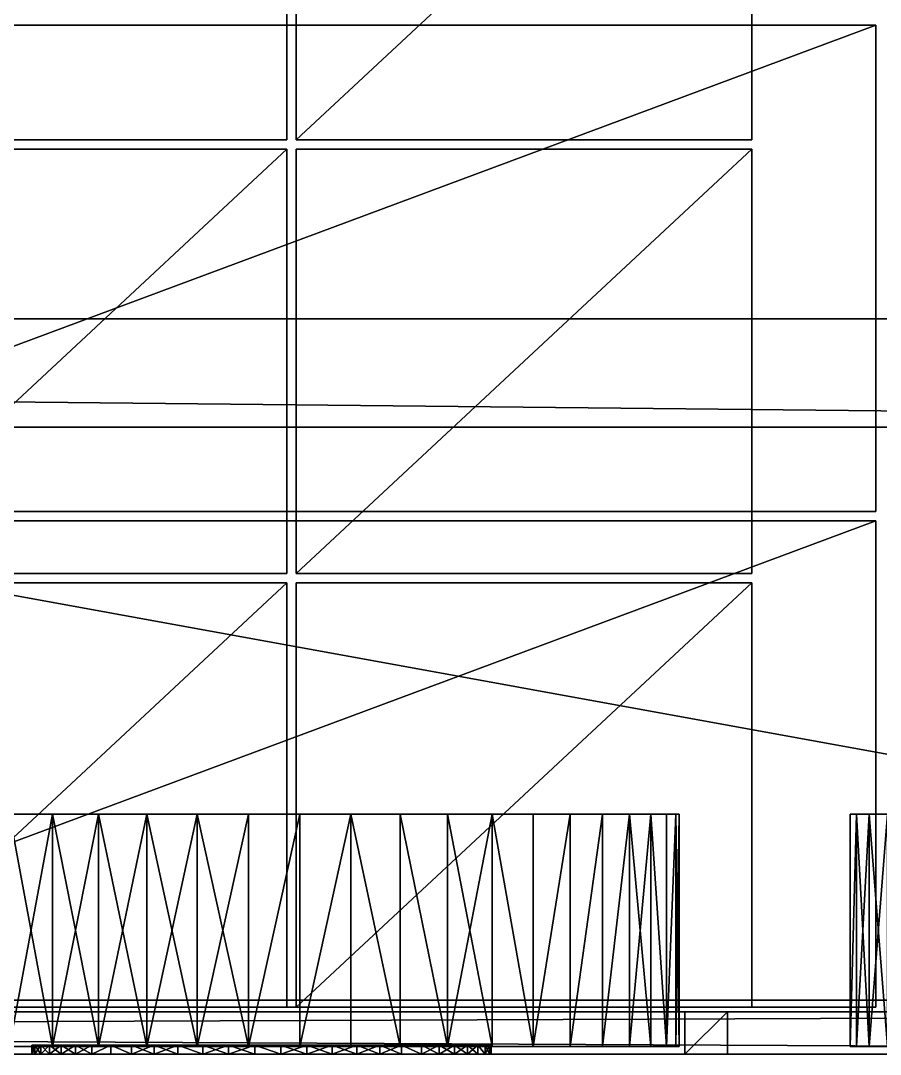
# Model space of a CAD drawing. Header units: millimetres. Extents: x -3100 to 14040, y -1280 to 1295.
# Drawn here: x 10789 to 11900, y -1280 to 55 of the extents above; entities that cross this region are included whole.
import ezdxf

# ---------------------------------------------------------------- set-up
doc = ezdxf.new("R2010")
doc.units = ezdxf.units.MM

msp = doc.modelspace()

# ---------------------------------------------------------------- linework, layer by layer
at = {"layer": 'CAD_75LAB'}
for points in [[(14040, -1280, 1160), (-40, -1280, 1160), (-40, 1280, 1160)], [(14040, 1280, 1160), (14040, -1280, 1160), (-40, 1280, 1160)], [(14040, -1280, 1250), (-40, 1280, 1250), (-40, -1280, 1250)], [(14040, 1280, 1250), (-40, 1280, 1250), (14040, -1280, 1250)], [(11133, 449, 3573), (10544, -99, 3573), (10544, 449, 3573)], [(11133, 449, 3573), (11133, -99, 3573), (10544, -99, 3573)], [(11133, 449, 3876), (10544, 449, 3876), (10544, -99, 3876)], [(11133, 449, 3876), (10544, -99, 3876), (11133, -99, 3876)], [(11133, -99, 3876), (11133, -99, 3573), (11133, 449, 3573)], [(11133, -99, 3876), (11133, 449, 3573), (11133, 449, 3876)], [(11145, -99, 3876), (11145, 449, 3573), (11145, -99, 3573)], [(11145, -99, 3876), (11145, 449, 3876), (11145, 449, 3573)], [(11734, 449, 3573), (11145, -99, 3573), (11145, 449, 3573)], [(11734, 449, 3573), (11734, -99, 3573), (11145, -99, 3573)], [(11734, 449, 3876), (11145, 449, 3876), (11145, -99, 3876)], [(11734, 449, 3876), (11145, -99, 3876), (11734, -99, 3876)], [(11734, -99, 3876), (11734, -99, 3573), (11734, 449, 3573)], [(11734, -99, 3876), (11734, 449, 3573), (11734, 449, 3876)], [(11894, 49, 1827), (11894, 49, 1253), (10206, 49, 1253)], [(11894, 49, 1827), (10206, 49, 1253), (10206, 49, 1827)], [(11894, 49, 1253), (10206, -579, 1253), (10206, 49, 1253)], [(11894, 49, 1253), (11894, -579, 1253), (10206, -579, 1253)], [(11894, 49, 1827), (10206, 49, 1827), (10206, -579, 1827)], [(11894, 49, 1827), (10206, -579, 1827), (11894, -579, 1827)], [(11894, 49, 2407), (11894, 49, 1833), (10206, 49, 1833)], [(11894, 49, 2407), (10206, 49, 1833), (10206, 49, 2407)], [(11894, 49, 1833), (10206, -579, 1833), (10206, 49, 1833)], [(11894, 49, 1833), (11894, -579, 1833), (10206, -579, 1833)], [(11894, 49, 2407), (10206, 49, 2407), (10206, -579, 2407)], [(11894, 49, 2407), (10206, -579, 2407), (11894, -579, 2407)], [(11894, 49, 2987), (11894, 49, 2413), (10206, 49, 2413)], [(11894, 49, 2987), (10206, 49, 2413), (10206, 49, 2987)], [(11894, 49, 2413), (10206, -579, 2413), (10206, 49, 2413)], [(11894, 49, 2413), (11894, -579, 2413), (10206, -579, 2413)], [(11894, 49, 2987), (10206, 49, 2987), (10206, -579, 2987)], [(11894, 49, 2987), (10206, -579, 2987), (11894, -579, 2987)], [(11894, 49, 3567), (11894, 49, 2993), (10206, 49, 2993)], [(11894, 49, 3567), (10206, 49, 2993), (10206, 49, 3567)], [(11894, 49, 2993), (10206, -579, 2993), (10206, 49, 2993)], [(11894, 49, 2993), (11894, -579, 2993), (10206, -579, 2993)], [(11894, 49, 3567), (10206, 49, 3567), (10206, -579, 3567)], [(11894, 49, 3567), (10206, -579, 3567), (11894, -579, 3567)], [(11894, -579, 1827), (11894, -579, 1253), (11894, 49, 1253)], [(11894, -579, 1827), (11894, 49, 1253), (11894, 49, 1827)], [(11894, -579, 2407), (11894, -579, 1833), (11894, 49, 1833)], [(11894, -579, 2407), (11894, 49, 1833), (11894, 49, 2407)], [(11894, -579, 2987), (11894, -579, 2413), (11894, 49, 2413)], [(11894, -579, 2987), (11894, 49, 2413), (11894, 49, 2987)], [(11894, -579, 3567), (11894, -579, 2993), (11894, 49, 2993)], [(11894, -579, 3567), (11894, 49, 2993), (11894, 49, 3567)], [(11133, -99, 3573), (10544, -99, 3876), (10544, -99, 3573)], [(11133, -99, 3876), (10544, -99, 3876), (11133, -99, 3573)], [(11734, -99, 3573), (11145, -99, 3876), (11145, -99, 3573)], [(11734, -99, 3876), (11145, -99, 3876), (11734, -99, 3573)], [(11133, -111, 3573), (10544, -111, 3573), (10544, -111, 3876)], [(11133, -111, 3876), (11133, -111, 3573), (10544, -111, 3876)], [(11133, -111, 3573), (10544, -659, 3573), (10544, -111, 3573)], [(11133, -111, 3573), (11133, -659, 3573), (10544, -659, 3573)], [(11133, -111, 3876), (10544, -111, 3876), (10544, -659, 3876)], [(11133, -111, 3876), (10544, -659, 3876), (11133, -659, 3876)], [(11133, -659, 3876), (11133, -659, 3573), (11133, -111, 3573)], [(11133, -659, 3876), (11133, -111, 3573), (11133, -111, 3876)], [(11145, -659, 3876), (11145, -111, 3573), (11145, -659, 3573)], [(11145, -659, 3876), (11145, -111, 3876), (11145, -111, 3573)], [(11734, -111, 3573), (11145, -111, 3573), (11145, -111, 3876)], [(11734, -111, 3876), (11734, -111, 3573), (11145, -111, 3876)], [(11734, -111, 3573), (11145, -659, 3573), (11145, -111, 3573)], [(11734, -111, 3573), (11734, -659, 3573), (11145, -659, 3573)], [(11734, -111, 3876), (11145, -111, 3876), (11145, -659, 3876)], [(11734, -111, 3876), (11145, -659, 3876), (11734, -659, 3876)], [(11734, -659, 3876), (11734, -659, 3573), (11734, -111, 3573)], [(11734, -659, 3876), (11734, -111, 3573), (11734, -111, 3876)], [(13960, -330, 1160), (13960, -330, 910), (300, -330, 910)], [(13960, -330, 1160), (300, -330, 910), (300, -330, 1160)], [(13960, -470, 910), (300, -470, 910), (300, -330, 910)], [(13960, -330, 910), (13960, -470, 910), (300, -330, 910)], [(13960, -470, 1160), (300, -330, 1160), (300, -470, 1160)], [(13960, -330, 1160), (300, -330, 1160), (13960, -470, 1160)], [(13960, -470, 1160), (300, -470, 910), (13960, -470, 910)], [(13960, -470, 1160), (300, -470, 1160), (300, -470, 910)], [(11894, -579, 1827), (10206, -579, 1253), (11894, -579, 1253)], [(11894, -579, 1827), (10206, -579, 1827), (10206, -579, 1253)], [(11894, -579, 2407), (10206, -579, 1833), (11894, -579, 1833)], [(11894, -579, 2407), (10206, -579, 2407), (10206, -579, 1833)], [(11894, -579, 2987), (10206, -579, 2413), (11894, -579, 2413)], [(11894, -579, 2987), (10206, -579, 2987), (10206, -579, 2413)], [(11894, -579, 3567), (10206, -579, 2993), (11894, -579, 2993)], [(11894, -579, 3567), (10206, -579, 3567), (10206, -579, 2993)], [(11894, -591, 1827), (11894, -591, 1253), (10206, -591, 1253)], [(11894, -591, 1827), (10206, -591, 1253), (10206, -591, 1827)], [(11894, -591, 1253), (10206, -1219, 1253), (10206, -591, 1253)], [(11894, -591, 1253), (11894, -1219, 1253), (10206, -1219, 1253)], [(11894, -591, 1827), (10206, -591, 1827), (10206, -1219, 1827)], [(11894, -591, 1827), (10206, -1219, 1827), (11894, -1219, 1827)], [(11894, -591, 2407), (11894, -591, 1833), (10206, -591, 1833)], [(11894, -591, 2407), (10206, -591, 1833), (10206, -591, 2407)], [(11894, -591, 1833), (10206, -1219, 1833), (10206, -591, 1833)], [(11894, -591, 1833), (11894, -1219, 1833), (10206, -1219, 1833)], [(11894, -591, 2407), (10206, -591, 2407), (10206, -1219, 2407)], [(11894, -591, 2407), (10206, -1219, 2407), (11894, -1219, 2407)], [(11894, -591, 2987), (11894, -591, 2413), (10206, -591, 2413)], [(11894, -591, 2987), (10206, -591, 2413), (10206, -591, 2987)], [(11894, -591, 2413), (10206, -1219, 2413), (10206, -591, 2413)], [(11894, -591, 2413), (11894, -1219, 2413), (10206, -1219, 2413)], [(11894, -591, 2987), (10206, -591, 2987), (10206, -1219, 2987)], [(11894, -591, 2987), (10206, -1219, 2987), (11894, -1219, 2987)], [(11894, -591, 3567), (11894, -591, 2993), (10206, -591, 2993)], [(11894, -591, 3567), (10206, -591, 2993), (10206, -591, 3567)], [(11894, -591, 2993), (10206, -1219, 2993), (10206, -591, 2993)], [(11894, -591, 2993), (11894, -1219, 2993), (10206, -1219, 2993)], [(11894, -591, 3567), (10206, -591, 3567), (10206, -1219, 3567)], [(11894, -591, 3567), (10206, -1219, 3567), (11894, -1219, 3567)], [(11894, -1219, 1827), (11894, -1219, 1253), (11894, -591, 1253)], [(11894, -1219, 1827), (11894, -591, 1253), (11894, -591, 1827)], [(11894, -1219, 2407), (11894, -1219, 1833), (11894, -591, 1833)], [(11894, -1219, 2407), (11894, -591, 1833), (11894, -591, 2407)], [(11894, -1219, 2987), (11894, -1219, 2413), (11894, -591, 2413)], [(11894, -1219, 2987), (11894, -591, 2413), (11894, -591, 2987)], [(11894, -1219, 3567), (11894, -1219, 2993), (11894, -591, 2993)], [(11894, -1219, 3567), (11894, -591, 2993), (11894, -591, 3567)], [(11133, -659, 3573), (10544, -659, 3876), (10544, -659, 3573)], [(11133, -659, 3876), (10544, -659, 3876), (11133, -659, 3573)], [(11734, -659, 3573), (11145, -659, 3876), (11145, -659, 3573)], [(11734, -659, 3876), (11145, -659, 3876), (11734, -659, 3573)], [(11133, -671, 3573), (10544, -671, 3573), (10544, -671, 3876)], [(11133, -671, 3876), (11133, -671, 3573), (10544, -671, 3876)], [(11133, -671, 3573), (10544, -1219, 3573), (10544, -671, 3573)], [(11133, -671, 3573), (11133, -1219, 3573), (10544, -1219, 3573)], [(11133, -671, 3876), (10544, -671, 3876), (10544, -1219, 3876)], [(11133, -671, 3876), (10544, -1219, 3876), (11133, -1219, 3876)], [(11133, -1219, 3876), (11133, -1219, 3573), (11133, -671, 3573)], [(11133, -1219, 3876), (11133, -671, 3573), (11133, -671, 3876)], [(11145, -1219, 3876), (11145, -671, 3573), (11145, -1219, 3573)], [(11145, -1219, 3876), (11145, -671, 3876), (11145, -671, 3573)], [(11734, -671, 3573), (11145, -671, 3573), (11145, -671, 3876)], [(11734, -671, 3876), (11734, -671, 3573), (11145, -671, 3876)], [(11734, -671, 3573), (11145, -1219, 3573), (11145, -671, 3573)], [(11734, -671, 3573), (11734, -1219, 3573), (11145, -1219, 3573)], [(11734, -671, 3876), (11145, -671, 3876), (11145, -1219, 3876)], [(11734, -671, 3876), (11145, -1219, 3876), (11734, -1219, 3876)], [(11734, -1219, 3876), (11734, -1219, 3573), (11734, -671, 3573)], [(11734, -1219, 3876), (11734, -671, 3573), (11734, -671, 3876)], [(11149.83, -970, 1077.7), (10569.19, -970, 639.22), (10774.58, -970, 970.93)], [(11149.83, -970, 1077.7), (10724.09, -970, 152.33), (10569.19, -970, 639.22)], [(10830, -970, 72.35), (10774.58, -970, 109.07), (10724.09, -970, 152.33)], [(10889.52, -970, 42.71), (10830, -970, 72.35), (10724.09, -970, 152.33)], [(11149.83, -970, 2.3), (10889.52, -970, 42.71), (10724.09, -970, 152.33)], [(11635.91, -970, 606.36), (10724.09, -970, 152.33), (11149.83, -970, 1077.7)], [(11635.91, -970, 606.36), (11149.83, -970, 2.3), (10724.09, -970, 152.33)], [(10774.58, -1270, 970.93), (10830, -970, 1007.65), (10774.58, -970, 970.93)], [(10774.58, -1270, 970.93), (10830, -1270, 1007.65), (10830, -970, 1007.65)], [(10830, -1270, 72.35), (10774.58, -1270, 109.07), (10774.58, -970, 109.07)], [(10830, -1270, 72.35), (10774.58, -970, 109.07), (10830, -970, 72.35)], [(11149.83, -970, 1077.7), (10774.58, -970, 970.93), (10830, -970, 1007.65)], [(10830, -1270, 1007.65), (10889.52, -970, 1037.29), (10830, -970, 1007.65)], [(10830, -1270, 1007.65), (10889.52, -1270, 1037.29), (10889.52, -970, 1037.29)], [(10889.52, -1270, 42.71), (10830, -1270, 72.35), (10830, -970, 72.35)], [(10889.52, -1270, 42.71), (10830, -970, 72.35), (10889.52, -970, 42.71)], [(10952.22, -970, 1059.39), (10830, -970, 1007.65), (10889.52, -970, 1037.29)], [(11149.83, -970, 1077.7), (10830, -970, 1007.65), (10952.22, -970, 1059.39)], [(10952.22, -1270, 1059.39), (10952.22, -970, 1059.39), (10889.52, -970, 1037.29)], [(10889.52, -1270, 1037.29), (10952.22, -1270, 1059.39), (10889.52, -970, 1037.29)], [(10889.52, -1270, 42.71), (10889.52, -970, 42.71), (10952.22, -970, 20.61)], [(10952.22, -1270, 20.61), (10889.52, -1270, 42.71), (10952.22, -970, 20.61)], [(11149.83, -970, 2.3), (10952.22, -970, 20.61), (10889.52, -970, 42.71)], [(10952.22, -1270, 1059.39), (11017.17, -970, 1073.61), (10952.22, -970, 1059.39)], [(10952.22, -1270, 1059.39), (11017.17, -1270, 1073.61), (11017.17, -970, 1073.61)], [(11017.17, -1270, 6.39), (10952.22, -1270, 20.61), (10952.22, -970, 20.61)], [(11017.17, -1270, 6.39), (10952.22, -970, 20.61), (11017.17, -970, 6.39)], [(11149.83, -970, 2.3), (11017.17, -970, 6.39), (10952.22, -970, 20.61)], [(11083.37, -970, 1079.74), (10952.22, -970, 1059.39), (11017.17, -970, 1073.61)], [(11149.83, -970, 1077.7), (10952.22, -970, 1059.39), (11083.37, -970, 1079.74)], [(11017.17, -1270, 1073.61), (11083.37, -1270, 1079.74), (11083.37, -970, 1079.74)], [(11017.17, -1270, 1073.61), (11083.37, -970, 1079.74), (11017.17, -970, 1073.61)], [(11083.37, -1270, 0.26), (11017.17, -1270, 6.39), (11017.17, -970, 6.39)], [(11083.37, -1270, 0.26), (11017.17, -970, 6.39), (11083.37, -970, 0.26)], [(11149.83, -970, 2.3), (11083.37, -970, 0.26), (11017.17, -970, 6.39)], [(11083.37, -1270, 1079.74), (11149.83, -1270, 1077.7), (11149.83, -970, 1077.7)], [(11083.37, -1270, 1079.74), (11149.83, -970, 1077.7), (11083.37, -970, 1079.74)], [(11083.37, -1270, 0.26), (11083.37, -970, 0.26), (11149.83, -970, 2.3)], [(11149.83, -1270, 2.3), (11083.37, -1270, 0.26), (11149.83, -970, 2.3)], [(11149.83, -1270, 1077.7), (11215.52, -1270, 1067.5), (11215.52, -970, 1067.5)], [(11149.83, -1270, 1077.7), (11215.52, -970, 1067.5), (11149.83, -970, 1077.7)], [(11149.83, -1270, 2.3), (11149.83, -970, 2.3), (11215.52, -970, 12.5)], [(11215.52, -1270, 12.5), (11149.83, -1270, 2.3), (11215.52, -970, 12.5)], [(11398.28, -970, 89.85), (11215.52, -970, 12.5), (11149.83, -970, 2.3)], [(11635.91, -970, 606.36), (11398.28, -970, 89.85), (11149.83, -970, 2.3)], [(11340.7, -970, 1023.39), (11149.83, -970, 1077.7), (11215.52, -970, 1067.5)], [(11398.28, -970, 990.15), (11149.83, -970, 1077.7), (11340.7, -970, 1023.39)], [(11499.06, -970, 903.8), (11149.83, -970, 1077.7), (11398.28, -970, 990.15)], [(11499.06, -970, 903.8), (11635.91, -970, 606.36), (11149.83, -970, 1077.7)], [(11279.47, -1270, 1049.3), (11279.47, -970, 1049.3), (11215.52, -970, 1067.5)], [(11215.52, -1270, 1067.5), (11279.47, -1270, 1049.3), (11215.52, -970, 1067.5)], [(11279.47, -1270, 30.7), (11215.52, -1270, 12.5), (11215.52, -970, 12.5)], [(11279.47, -1270, 30.7), (11215.52, -970, 12.5), (11279.47, -970, 30.7)], [(11398.28, -970, 89.85), (11279.47, -970, 30.7), (11215.52, -970, 12.5)], [(11340.7, -970, 1023.39), (11215.52, -970, 1067.5), (11279.47, -970, 1049.3)], [(11340.7, -1270, 1023.39), (11340.7, -970, 1023.39), (11279.47, -970, 1049.3)], [(11279.47, -1270, 1049.3), (11340.7, -1270, 1023.39), (11279.47, -970, 1049.3)], [(11340.7, -1270, 56.61), (11279.47, -1270, 30.7), (11279.47, -970, 30.7)], [(11340.7, -1270, 56.61), (11279.47, -970, 30.7), (11340.7, -970, 56.61)], [(11398.28, -970, 89.85), (11340.7, -970, 56.61), (11279.47, -970, 30.7)], [(11340.7, -1270, 1023.39), (11398.28, -1270, 990.15), (11398.28, -970, 990.15)], [(11340.7, -1270, 1023.39), (11398.28, -970, 990.15), (11340.7, -970, 1023.39)], [(11398.28, -1270, 89.85), (11340.7, -1270, 56.61), (11340.7, -970, 56.61)], [(11398.28, -1270, 89.85), (11340.7, -970, 56.61), (11398.28, -970, 89.85)], [(11451.33, -1270, 950.08), (11451.33, -970, 950.08), (11398.28, -970, 990.15)], [(11398.28, -1270, 990.15), (11451.33, -1270, 950.08), (11398.28, -970, 990.15)], [(11451.33, -1270, 129.92), (11398.28, -1270, 89.85), (11398.28, -970, 89.85)], [(11451.33, -1270, 129.92), (11398.28, -970, 89.85), (11451.33, -970, 129.92)], [(11635.91, -970, 606.36), (11451.33, -970, 129.92), (11398.28, -970, 89.85)], [(11499.06, -970, 903.8), (11398.28, -970, 990.15), (11451.33, -970, 950.08)], [(11451.33, -1270, 950.08), (11499.06, -1270, 903.8), (11499.06, -970, 903.8)], [(11451.33, -1270, 950.08), (11499.06, -970, 903.8), (11451.33, -970, 950.08)], [(11451.33, -1270, 129.92), (11451.33, -970, 129.92), (11499.06, -970, 176.2)], [(11499.06, -1270, 176.2), (11451.33, -1270, 129.92), (11499.06, -970, 176.2)], [(11540.75, -970, 228), (11499.06, -970, 176.2), (11451.33, -970, 129.92)], [(11635.91, -970, 606.36), (11540.75, -970, 228), (11451.33, -970, 129.92)], [(11499.06, -1270, 903.8), (11540.75, -1270, 852), (11540.75, -970, 852)], [(11499.06, -1270, 903.8), (11540.75, -970, 852), (11499.06, -970, 903.8)], [(11499.06, -1270, 176.2), (11499.06, -970, 176.2), (11540.75, -970, 228)], [(11540.75, -1270, 228), (11499.06, -1270, 176.2), (11540.75, -970, 228)], [(11499.06, -970, 903.8), (11603.54, -970, 735.07), (11635.91, -970, 606.36)], [(11499.06, -970, 903.8), (11540.75, -970, 852), (11603.54, -970, 735.07)], [(11540.75, -1270, 852), (11575.75, -1270, 795.47), (11575.75, -970, 795.47)], [(11540.75, -1270, 852), (11575.75, -970, 795.47), (11540.75, -970, 852)], [(11540.75, -1270, 228), (11540.75, -970, 228), (11575.75, -970, 284.53)], [(11575.75, -1270, 284.53), (11540.75, -1270, 228), (11575.75, -970, 284.53)], [(11635.91, -970, 606.36), (11575.75, -970, 284.53), (11540.75, -970, 228)], [(11540.75, -970, 852), (11575.75, -970, 795.47), (11603.54, -970, 735.07)], [(11575.75, -1270, 795.47), (11603.54, -1270, 735.07), (11603.54, -970, 735.07)], [(11575.75, -1270, 795.47), (11603.54, -970, 735.07), (11575.75, -970, 795.47)], [(11603.54, -1270, 344.93), (11575.75, -1270, 284.53), (11575.75, -970, 284.53)], [(11603.54, -1270, 344.93), (11575.75, -970, 284.53), (11603.54, -970, 344.93)], [(11623.69, -970, 408.29), (11603.54, -970, 344.93), (11575.75, -970, 284.53)], [(11640, -970, 540), (11623.69, -970, 408.29), (11575.75, -970, 284.53)], [(11635.91, -970, 606.36), (11640, -970, 540), (11575.75, -970, 284.53)], [(11623.69, -1270, 671.71), (11623.69, -970, 671.71), (11603.54, -970, 735.07)], [(11603.54, -1270, 735.07), (11623.69, -1270, 671.71), (11603.54, -970, 735.07)], [(11623.69, -1270, 408.29), (11603.54, -970, 344.93), (11623.69, -970, 408.29)], [(11623.69, -1270, 408.29), (11603.54, -1270, 344.93), (11603.54, -970, 344.93)], [(11603.54, -970, 735.07), (11623.69, -970, 671.71), (11635.91, -970, 606.36)], [(11623.69, -1270, 671.71), (11635.91, -1270, 606.36), (11635.91, -970, 606.36)], [(11623.69, -1270, 671.71), (11635.91, -970, 606.36), (11623.69, -970, 671.71)], [(11623.69, -1270, 408.29), (11623.69, -970, 408.29), (11635.91, -970, 473.64)], [(11635.91, -1270, 473.64), (11623.69, -1270, 408.29), (11635.91, -970, 473.64)], [(11640, -970, 540), (11635.91, -970, 473.64), (11623.69, -970, 408.29)], [(11640, -1270, 540), (11640, -970, 540), (11635.91, -970, 606.36)], [(11635.91, -1270, 606.36), (11640, -1270, 540), (11635.91, -970, 606.36)], [(11635.91, -1270, 473.64), (11635.91, -970, 473.64), (11640, -970, 540)], [(11640, -1270, 540), (11635.91, -1270, 473.64), (11640, -970, 540)], [(11861.02, -1270, 573.24), (11869.19, -1270, 639.22), (11869.19, -970, 639.22)], [(11861.02, -1270, 573.24), (11869.19, -970, 639.22), (11861.02, -970, 573.24)], [(11861.02, -1270, 506.76), (11861.02, -1270, 573.24), (11861.02, -970, 573.24)], [(11861.02, -1270, 506.76), (11861.02, -970, 573.24), (11861.02, -970, 506.76)], [(11861.02, -1270, 506.76), (11861.02, -970, 506.76), (11869.19, -970, 440.78)], [(11869.19, -1270, 440.78), (11861.02, -1270, 506.76), (11869.19, -970, 440.78)], [(11861.02, -970, 506.76), (11885.41, -970, 376.3), (11869.19, -970, 440.78)], [(11861.02, -970, 506.76), (11909.43, -970, 314.3), (11885.41, -970, 376.3)], [(11869.19, -970, 639.22), (11861.02, -970, 506.76), (11861.02, -970, 573.24)], [(11869.19, -970, 639.22), (11909.43, -970, 314.3), (11861.02, -970, 506.76)], [(11869.19, -1270, 639.22), (11885.41, -1270, 703.7), (11885.41, -970, 703.7)], [(11869.19, -1270, 639.22), (11885.41, -970, 703.7), (11869.19, -970, 639.22)], [(11885.41, -1270, 376.3), (11869.19, -1270, 440.78), (11869.19, -970, 440.78)], [(11885.41, -1270, 376.3), (11869.19, -970, 440.78), (11885.41, -970, 376.3)], [(11869.19, -970, 639.22), (12024.09, -970, 152.33), (11909.43, -970, 314.3)], [(12074.58, -970, 970.93), (11869.19, -970, 639.22), (11885.41, -970, 703.7)], [(12449.83, -970, 1077.7), (11869.19, -970, 639.22), (12074.58, -970, 970.93)], [(12449.83, -970, 1077.7), (12024.09, -970, 152.33), (11869.19, -970, 639.22)], [(11885.41, -1270, 703.7), (11909.43, -970, 765.7), (11885.41, -970, 703.7)], [(11885.41, -1270, 703.7), (11909.43, -1270, 765.7), (11909.43, -970, 765.7)], [(11909.43, -1270, 314.3), (11885.41, -1270, 376.3), (11885.41, -970, 376.3)], [(11909.43, -1270, 314.3), (11885.41, -970, 376.3), (11909.43, -970, 314.3)], [(11940.88, -970, 824.27), (11885.41, -970, 703.7), (11909.43, -970, 765.7)], [(12074.58, -970, 970.93), (11885.41, -970, 703.7), (11940.88, -970, 824.27)], [(14040, -1210, 1250), (-40, -1210, 1250), (-40, -1210, 1320)], [(14040, -1210, 1320), (14040, -1210, 1250), (-40, -1210, 1320)], [(14040, -1280, 1250), (-40, -1280, 1250), (-40, -1210, 1250)], [(14040, -1210, 1250), (14040, -1280, 1250), (-40, -1210, 1250)], [(14040, -1280, 1320), (-40, -1210, 1320), (-40, -1280, 1320)], [(14040, -1210, 1320), (-40, -1210, 1320), (14040, -1280, 1320)], [(14040, -1225, 3995), (14040, -1225, 3940), (-40, -1225, 3940)], [(14040, -1225, 3995), (-40, -1225, 3940), (-40, -1225, 3995)], [(14040, -1225, 3940), (-40, -1280, 3940), (-40, -1225, 3940)], [(14040, -1225, 3940), (14040, -1280, 3940), (-40, -1280, 3940)], [(14040, -1225, 3995), (-40, -1225, 3995), (-40, -1280, 3995)], [(14040, -1225, 3995), (-40, -1280, 3995), (14040, -1280, 3995)], [(11894, -1219, 1827), (10206, -1219, 1253), (11894, -1219, 1253)], [(11894, -1219, 1827), (10206, -1219, 1827), (10206, -1219, 1253)], [(11894, -1219, 2407), (10206, -1219, 1833), (11894, -1219, 1833)], [(11894, -1219, 2407), (10206, -1219, 2407), (10206, -1219, 1833)], [(11894, -1219, 2987), (10206, -1219, 2413), (11894, -1219, 2413)], [(11894, -1219, 2987), (10206, -1219, 2987), (10206, -1219, 2413)], [(11894, -1219, 3567), (10206, -1219, 2993), (11894, -1219, 2993)], [(11894, -1219, 3567), (10206, -1219, 3567), (10206, -1219, 2993)], [(11133, -1219, 3573), (10544, -1219, 3876), (10544, -1219, 3573)], [(11133, -1219, 3876), (10544, -1219, 3876), (11133, -1219, 3573)], [(11734, -1219, 3573), (11145, -1219, 3876), (11145, -1219, 3573)], [(11734, -1219, 3876), (11145, -1219, 3876), (11734, -1219, 3573)], [(11647.5, -1225, 3940), (11647.5, -1225, 1250), (11647.5, -1280, 1250)], [(11647.5, -1280, 3940), (11647.5, -1225, 3940), (11647.5, -1280, 1250)], [(11647.5, -1225, 3940), (11702.5, -1225, 1250), (11647.5, -1225, 1250)], [(11702.5, -1225, 3940), (11702.5, -1225, 1250), (11647.5, -1225, 3940)], [(11702.5, -1225, 1250), (11647.5, -1280, 1250), (11647.5, -1225, 1250)], [(11702.5, -1225, 1250), (11702.5, -1280, 1250), (11647.5, -1280, 1250)], [(11702.5, -1225, 3940), (11647.5, -1225, 3940), (11647.5, -1280, 3940)], [(11702.5, -1225, 3940), (11647.5, -1280, 3940), (11702.5, -1280, 3940)], [(11702.5, -1225, 3940), (11702.5, -1280, 1250), (11702.5, -1225, 1250)], [(11702.5, -1280, 3940), (11702.5, -1280, 1250), (11702.5, -1225, 3940)], [(10803.48, -1280, 556.96), (10807.35, -1280, 590.65), (10807.35, -1268, 590.65)], [(10803.48, -1280, 556.96), (10807.35, -1268, 590.65), (10803.48, -1268, 556.96)], [(10803.48, -1280, 556.96), (10803.48, -1268, 556.96), (10803.48, -1268, 523.04)], [(10803.48, -1280, 523.04), (10803.48, -1280, 556.96), (10803.48, -1268, 523.04)], [(10807.35, -1280, 489.35), (10803.48, -1280, 523.04), (10803.48, -1268, 523.04)], [(10807.35, -1280, 489.35), (10803.48, -1268, 523.04), (10807.35, -1268, 489.35)], [(10803.48, -1268, 556.96), (10807.35, -1268, 489.35), (10803.48, -1268, 523.04)], [(10803.48, -1268, 556.96), (10815.03, -1268, 456.33), (10807.35, -1268, 489.35)], [(10803.48, -1268, 556.96), (10826.43, -1268, 424.39), (10815.03, -1268, 456.33)], [(10815.03, -1268, 623.67), (10803.48, -1268, 556.96), (10807.35, -1268, 590.65)], [(10881.19, -1268, 740.82), (10803.48, -1268, 556.96), (10815.03, -1268, 623.67)], [(10961.4, -1268, 802.68), (10803.48, -1268, 556.96), (10881.19, -1268, 740.82)], [(10961.4, -1268, 802.68), (10826.43, -1268, 424.39), (10803.48, -1268, 556.96)], [(10807.35, -1280, 590.65), (10815.03, -1280, 623.67), (10815.03, -1268, 623.67)], [(10807.35, -1280, 590.65), (10815.03, -1268, 623.67), (10807.35, -1268, 590.65)], [(10815.03, -1280, 456.33), (10807.35, -1280, 489.35), (10807.35, -1268, 489.35)], [(10815.03, -1280, 456.33), (10807.35, -1268, 489.35), (10815.03, -1268, 456.33)], [(10815.03, -1280, 623.67), (10826.43, -1280, 655.61), (10826.43, -1268, 655.61)], [(10815.03, -1280, 623.67), (10826.43, -1268, 655.61), (10815.03, -1268, 623.67)], [(10826.43, -1280, 424.39), (10815.03, -1280, 456.33), (10815.03, -1268, 456.33)], [(10826.43, -1280, 424.39), (10815.03, -1268, 456.33), (10826.43, -1268, 424.39)], [(10859.72, -1268, 714.57), (10815.03, -1268, 623.67), (10826.43, -1268, 655.61)], [(10881.19, -1268, 740.82), (10815.03, -1268, 623.67), (10859.72, -1268, 714.57)], [(10826.43, -1280, 655.61), (10841.39, -1280, 686.04), (10841.39, -1268, 686.04)], [(10826.43, -1280, 655.61), (10841.39, -1268, 686.04), (10826.43, -1268, 655.61)], [(10841.39, -1280, 393.96), (10826.43, -1280, 424.39), (10826.43, -1268, 424.39)], [(10841.39, -1280, 393.96), (10826.43, -1268, 424.39), (10841.39, -1268, 393.96)], [(10826.43, -1268, 424.39), (10859.72, -1268, 365.43), (10841.39, -1268, 393.96)], [(10826.43, -1268, 424.39), (10881.19, -1268, 339.18), (10859.72, -1268, 365.43)], [(10859.72, -1268, 714.57), (10826.43, -1268, 655.61), (10841.39, -1268, 686.04)], [(10961.4, -1268, 802.68), (10881.19, -1268, 339.18), (10826.43, -1268, 424.39)], [(10859.72, -1280, 714.57), (10859.72, -1268, 714.57), (10841.39, -1268, 686.04)], [(10841.39, -1280, 686.04), (10859.72, -1280, 714.57), (10841.39, -1268, 686.04)], [(10841.39, -1280, 393.96), (10841.39, -1268, 393.96), (10859.72, -1268, 365.43)], [(10859.72, -1280, 365.43), (10841.39, -1280, 393.96), (10859.72, -1268, 365.43)], [(10859.72, -1280, 714.57), (10881.19, -1280, 740.82), (10881.19, -1268, 740.82)], [(10859.72, -1280, 714.57), (10881.19, -1268, 740.82), (10859.72, -1268, 714.57)], [(10881.19, -1280, 339.18), (10859.72, -1280, 365.43), (10859.72, -1268, 365.43)], [(10881.19, -1280, 339.18), (10859.72, -1268, 365.43), (10881.19, -1268, 339.18)], [(10881.19, -1280, 740.82), (10905.51, -1268, 764.46), (10881.19, -1268, 740.82)], [(10881.19, -1280, 740.82), (10905.51, -1280, 764.46), (10905.51, -1268, 764.46)], [(10881.19, -1280, 339.18), (10881.19, -1268, 339.18), (10905.51, -1268, 315.54)], [(10905.51, -1280, 315.54), (10881.19, -1280, 339.18), (10905.51, -1268, 315.54)], [(10932.36, -1268, 294.83), (10905.51, -1268, 315.54), (10881.19, -1268, 339.18)], [(10961.4, -1268, 277.32), (10932.36, -1268, 294.83), (10881.19, -1268, 339.18)], [(10961.4, -1268, 802.68), (10881.19, -1268, 740.82), (10905.51, -1268, 764.46)], [(10961.4, -1268, 802.68), (10961.4, -1268, 277.32), (10881.19, -1268, 339.18)], [(10932.36, -1280, 785.17), (10932.36, -1268, 785.17), (10905.51, -1268, 764.46)], [(10905.51, -1280, 764.46), (10932.36, -1280, 785.17), (10905.51, -1268, 764.46)], [(10932.36, -1280, 294.83), (10905.51, -1280, 315.54), (10905.51, -1268, 315.54)], [(10932.36, -1280, 294.83), (10905.51, -1268, 315.54), (10932.36, -1268, 294.83)], [(10961.4, -1268, 802.68), (10905.51, -1268, 764.46), (10932.36, -1268, 785.17)], [(10961.4, -1280, 802.68), (10961.4, -1268, 802.68), (10932.36, -1268, 785.17)], [(10932.36, -1280, 785.17), (10961.4, -1280, 802.68), (10932.36, -1268, 785.17)], [(10932.36, -1280, 294.83), (10932.36, -1268, 294.83), (10961.4, -1268, 277.32)], [(10961.4, -1280, 277.32), (10932.36, -1280, 294.83), (10961.4, -1268, 277.32)], [(10961.4, -1280, 802.68), (10992.25, -1268, 816.76), (10961.4, -1268, 802.68)], [(10961.4, -1280, 802.68), (10992.25, -1280, 816.76), (10992.25, -1268, 816.76)], [(10992.25, -1280, 263.24), (10961.4, -1280, 277.32), (10961.4, -1268, 277.32)], [(10992.25, -1280, 263.24), (10961.4, -1268, 277.32), (10992.25, -1268, 263.24)], [(11024.5, -1268, 827.24), (10961.4, -1268, 277.32), (10961.4, -1268, 802.68)], [(11024.5, -1268, 827.24), (10961.4, -1268, 802.68), (10992.25, -1268, 816.76)], [(11024.5, -1268, 827.24), (10992.25, -1268, 263.24), (10961.4, -1268, 277.32)], [(11024.5, -1280, 827.24), (11024.5, -1268, 827.24), (10992.25, -1268, 816.76)], [(10992.25, -1280, 816.76), (11024.5, -1280, 827.24), (10992.25, -1268, 816.76)], [(11024.5, -1280, 252.76), (10992.25, -1280, 263.24), (10992.25, -1268, 263.24)], [(11024.5, -1280, 252.76), (10992.25, -1268, 263.24), (11024.5, -1268, 252.76)], [(11091.52, -1268, 243.12), (11024.5, -1268, 252.76), (10992.25, -1268, 263.24)], [(11158.98, -1268, 248.92), (11091.52, -1268, 243.12), (10992.25, -1268, 263.24)], [(11223.38, -1268, 269.84), (11158.98, -1268, 248.92), (10992.25, -1268, 263.24)], [(11281.36, -1268, 304.81), (11223.38, -1268, 269.84), (10992.25, -1268, 263.24)], [(11223.38, -1268, 810.16), (10992.25, -1268, 263.24), (11024.5, -1268, 827.24)], [(11223.38, -1268, 810.16), (11281.36, -1268, 304.81), (10992.25, -1268, 263.24)], [(11057.73, -1280, 833.98), (11057.73, -1268, 833.98), (11024.5, -1268, 827.24)], [(11024.5, -1280, 827.24), (11057.73, -1280, 833.98), (11024.5, -1268, 827.24)], [(11024.5, -1280, 252.76), (11024.5, -1268, 252.76), (11057.73, -1268, 246.02)], [(11057.73, -1280, 246.02), (11024.5, -1280, 252.76), (11057.73, -1268, 246.02)], [(11091.52, -1268, 243.12), (11057.73, -1268, 246.02), (11024.5, -1268, 252.76)], [(11125.42, -1268, 835.91), (11024.5, -1268, 827.24), (11057.73, -1268, 833.98)], [(11158.98, -1268, 831.08), (11024.5, -1268, 827.24), (11125.42, -1268, 835.91)], [(11223.38, -1268, 810.16), (11024.5, -1268, 827.24), (11158.98, -1268, 831.08)], [(11091.52, -1280, 836.88), (11091.52, -1268, 836.88), (11057.73, -1268, 833.98)], [(11057.73, -1280, 833.98), (11091.52, -1280, 836.88), (11057.73, -1268, 833.98)], [(11057.73, -1280, 246.02), (11057.73, -1268, 246.02), (11091.52, -1268, 243.12)], [(11091.52, -1280, 243.12), (11057.73, -1280, 246.02), (11091.52, -1268, 243.12)], [(11125.42, -1268, 835.91), (11057.73, -1268, 833.98), (11091.52, -1268, 836.88)], [(11125.42, -1280, 835.91), (11125.42, -1268, 835.91), (11091.52, -1268, 836.88)], [(11091.52, -1280, 836.88), (11125.42, -1280, 835.91), (11091.52, -1268, 836.88)], [(11125.42, -1280, 244.09), (11091.52, -1280, 243.12), (11091.52, -1268, 243.12)], [(11125.42, -1280, 244.09), (11091.52, -1268, 243.12), (11125.42, -1268, 244.09)], [(11158.98, -1268, 248.92), (11125.42, -1268, 244.09), (11091.52, -1268, 243.12)], [(11125.42, -1280, 835.91), (11158.98, -1268, 831.08), (11125.42, -1268, 835.91)], [(11125.42, -1280, 835.91), (11158.98, -1280, 831.08), (11158.98, -1268, 831.08)], [(11158.98, -1280, 248.92), (11125.42, -1280, 244.09), (11125.42, -1268, 244.09)], [(11158.98, -1280, 248.92), (11125.42, -1268, 244.09), (11158.98, -1268, 248.92)], [(11158.98, -1280, 831.08), (11191.78, -1280, 822.46), (11191.78, -1268, 822.46)], [(11158.98, -1280, 831.08), (11191.78, -1268, 822.46), (11158.98, -1268, 831.08)], [(11191.78, -1280, 257.54), (11158.98, -1280, 248.92), (11158.98, -1268, 248.92)], [(11191.78, -1280, 257.54), (11158.98, -1268, 248.92), (11191.78, -1268, 257.54)], [(11223.38, -1268, 269.84), (11191.78, -1268, 257.54), (11158.98, -1268, 248.92)], [(11223.38, -1268, 810.16), (11158.98, -1268, 831.08), (11191.78, -1268, 822.46)], [(11191.78, -1280, 822.46), (11223.38, -1280, 810.16), (11223.38, -1268, 810.16)], [(11191.78, -1280, 822.46), (11223.38, -1268, 810.16), (11191.78, -1268, 822.46)], [(11223.38, -1280, 269.84), (11191.78, -1268, 257.54), (11223.38, -1268, 269.84)], [(11223.38, -1280, 269.84), (11191.78, -1280, 257.54), (11191.78, -1268, 257.54)], [(11223.38, -1280, 810.16), (11253.37, -1280, 794.34), (11253.37, -1268, 794.34)], [(11223.38, -1280, 810.16), (11253.37, -1268, 794.34), (11223.38, -1268, 810.16)], [(11253.37, -1280, 285.66), (11223.38, -1268, 269.84), (11253.37, -1268, 285.66)], [(11253.37, -1280, 285.66), (11223.38, -1280, 269.84), (11223.38, -1268, 269.84)], [(11281.36, -1268, 304.81), (11253.37, -1268, 285.66), (11223.38, -1268, 269.84)], [(11223.38, -1268, 810.16), (11389.28, -1268, 607.27), (11281.36, -1268, 304.81)], [(11253.37, -1268, 794.34), (11389.28, -1268, 607.27), (11223.38, -1268, 810.16)], [(11253.37, -1280, 794.34), (11281.36, -1280, 775.19), (11281.36, -1268, 775.19)], [(11253.37, -1280, 794.34), (11281.36, -1268, 775.19), (11253.37, -1268, 794.34)], [(11281.36, -1280, 304.81), (11253.37, -1280, 285.66), (11253.37, -1268, 285.66)], [(11281.36, -1280, 304.81), (11253.37, -1268, 285.66), (11281.36, -1268, 304.81)], [(11349.85, -1268, 700.57), (11389.28, -1268, 607.27), (11253.37, -1268, 794.34)], [(11306.99, -1268, 752.99), (11253.37, -1268, 794.34), (11281.36, -1268, 775.19)], [(11306.99, -1268, 752.99), (11349.85, -1268, 700.57), (11253.37, -1268, 794.34)], [(11306.99, -1280, 752.99), (11306.99, -1268, 752.99), (11281.36, -1268, 775.19)], [(11281.36, -1280, 775.19), (11306.99, -1280, 752.99), (11281.36, -1268, 775.19)], [(11306.99, -1280, 327.01), (11281.36, -1280, 304.81), (11281.36, -1268, 304.81)], [(11306.99, -1280, 327.01), (11281.36, -1268, 304.81), (11306.99, -1268, 327.01)], [(11389.28, -1268, 472.73), (11306.99, -1268, 327.01), (11281.36, -1268, 304.81)], [(11389.28, -1268, 607.27), (11389.28, -1268, 472.73), (11281.36, -1268, 304.81)], [(11329.92, -1280, 728), (11329.92, -1268, 728), (11306.99, -1268, 752.99)], [(11306.99, -1280, 752.99), (11329.92, -1280, 728), (11306.99, -1268, 752.99)], [(11306.99, -1280, 327.01), (11306.99, -1268, 327.01), (11329.92, -1268, 352)], [(11329.92, -1280, 352), (11306.99, -1280, 327.01), (11329.92, -1268, 352)], [(11349.85, -1268, 379.43), (11329.92, -1268, 352), (11306.99, -1268, 327.01)], [(11366.53, -1268, 408.96), (11349.85, -1268, 379.43), (11306.99, -1268, 327.01)], [(11379.73, -1268, 440.19), (11366.53, -1268, 408.96), (11306.99, -1268, 327.01)], [(11389.28, -1268, 472.73), (11379.73, -1268, 440.19), (11306.99, -1268, 327.01)], [(11306.99, -1268, 752.99), (11329.92, -1268, 728), (11349.85, -1268, 700.57)], [(11329.92, -1280, 728), (11349.85, -1280, 700.57), (11349.85, -1268, 700.57)], [(11329.92, -1280, 728), (11349.85, -1268, 700.57), (11329.92, -1268, 728)], [(11349.85, -1280, 379.43), (11329.92, -1268, 352), (11349.85, -1268, 379.43)], [(11349.85, -1280, 379.43), (11329.92, -1280, 352), (11329.92, -1268, 352)], [(11349.85, -1280, 700.57), (11366.53, -1280, 671.04), (11366.53, -1268, 671.04)], [(11349.85, -1280, 700.57), (11366.53, -1268, 671.04), (11349.85, -1268, 700.57)], [(11366.53, -1280, 408.96), (11349.85, -1268, 379.43), (11366.53, -1268, 408.96)], [(11366.53, -1280, 408.96), (11349.85, -1280, 379.43), (11349.85, -1268, 379.43)], [(11349.85, -1268, 700.57), (11366.53, -1268, 671.04), (11389.28, -1268, 607.27)], [(11379.73, -1280, 639.81), (11379.73, -1268, 639.81), (11366.53, -1268, 671.04)], [(11366.53, -1280, 671.04), (11379.73, -1280, 639.81), (11366.53, -1268, 671.04)], [(11366.53, -1280, 408.96), (11366.53, -1268, 408.96), (11379.73, -1268, 440.19)], [(11379.73, -1280, 440.19), (11366.53, -1280, 408.96), (11379.73, -1268, 440.19)], [(11366.53, -1268, 671.04), (11379.73, -1268, 639.81), (11389.28, -1268, 607.27)], [(11389.28, -1280, 607.27), (11389.28, -1268, 607.27), (11379.73, -1268, 639.81)], [(11379.73, -1280, 639.81), (11389.28, -1280, 607.27), (11379.73, -1268, 639.81)], [(11389.28, -1280, 472.73), (11379.73, -1268, 440.19), (11389.28, -1268, 472.73)], [(11389.28, -1280, 472.73), (11379.73, -1280, 440.19), (11379.73, -1268, 440.19)], [(11389.28, -1280, 607.27), (11395.06, -1280, 573.86), (11395.06, -1268, 573.86)], [(11389.28, -1280, 607.27), (11395.06, -1268, 573.86), (11389.28, -1268, 607.27)], [(11395.06, -1280, 506.14), (11389.28, -1268, 472.73), (11395.06, -1268, 506.14)], [(11395.06, -1280, 506.14), (11389.28, -1280, 472.73), (11389.28, -1268, 472.73)], [(11397, -1268, 540), (11395.06, -1268, 506.14), (11389.28, -1268, 472.73)], [(11395.06, -1268, 573.86), (11397, -1268, 540), (11389.28, -1268, 472.73)], [(11389.28, -1268, 607.27), (11395.06, -1268, 573.86), (11389.28, -1268, 472.73)], [(11395.06, -1280, 573.86), (11397, -1280, 540), (11397, -1268, 540)], [(11395.06, -1280, 573.86), (11397, -1268, 540), (11395.06, -1268, 573.86)], [(11397, -1280, 540), (11395.06, -1268, 506.14), (11397, -1268, 540)], [(11397, -1280, 540), (11395.06, -1280, 506.14), (11395.06, -1268, 506.14)], [(14040, -1280, 1160), (-40, -1280, 1250), (-40, -1280, 1160)], [(14040, -1280, 1250), (-40, -1280, 1250), (14040, -1280, 1160)], [(14040, -1280, 3995), (-40, -1280, 3940), (14040, -1280, 3940)], [(14040, -1280, 3995), (-40, -1280, 3995), (-40, -1280, 3940)], [(14040, -1280, 1250), (-40, -1280, 1320), (-40, -1280, 1250)], [(14040, -1280, 1320), (-40, -1280, 1320), (14040, -1280, 1250)], [(11149.83, -1270, 1077.7), (10774.58, -1270, 970.93), (10569.19, -1270, 639.22)], [(11149.83, -1270, 1077.7), (10569.19, -1270, 639.22), (10724.09, -1270, 152.33)], [(10830, -1270, 72.35), (10724.09, -1270, 152.33), (10774.58, -1270, 109.07)], [(10889.52, -1270, 42.71), (10724.09, -1270, 152.33), (10830, -1270, 72.35)], [(11149.83, -1270, 2.3), (10724.09, -1270, 152.33), (10889.52, -1270, 42.71)], [(11635.91, -1270, 606.36), (11149.83, -1270, 1077.7), (10724.09, -1270, 152.33)], [(11635.91, -1270, 606.36), (10724.09, -1270, 152.33), (11149.83, -1270, 2.3)], [(11149.83, -1270, 1077.7), (10830, -1270, 1007.65), (10774.58, -1270, 970.93)], [(10803.48, -1280, 556.96), (10803.48, -1280, 523.04), (10807.35, -1280, 489.35)], [(10803.48, -1280, 556.96), (10807.35, -1280, 489.35), (10815.03, -1280, 456.33)], [(10803.48, -1280, 556.96), (10815.03, -1280, 456.33), (10826.43, -1280, 424.39)], [(10815.03, -1280, 623.67), (10807.35, -1280, 590.65), (10803.48, -1280, 556.96)], [(10881.19, -1280, 740.82), (10815.03, -1280, 623.67), (10803.48, -1280, 556.96)], [(10961.4, -1280, 802.68), (10881.19, -1280, 740.82), (10803.48, -1280, 556.96)], [(10961.4, -1280, 802.68), (10803.48, -1280, 556.96), (10826.43, -1280, 424.39)], [(10859.72, -1280, 714.57), (10826.43, -1280, 655.61), (10815.03, -1280, 623.67)], [(10881.19, -1280, 740.82), (10859.72, -1280, 714.57), (10815.03, -1280, 623.67)], [(10826.43, -1280, 424.39), (10841.39, -1280, 393.96), (10859.72, -1280, 365.43)], [(10826.43, -1280, 424.39), (10859.72, -1280, 365.43), (10881.19, -1280, 339.18)], [(10859.72, -1280, 714.57), (10841.39, -1280, 686.04), (10826.43, -1280, 655.61)], [(10961.4, -1280, 802.68), (10826.43, -1280, 424.39), (10881.19, -1280, 339.18)], [(10952.22, -1270, 1059.39), (10889.52, -1270, 1037.29), (10830, -1270, 1007.65)], [(11149.83, -1270, 1077.7), (10952.22, -1270, 1059.39), (10830, -1270, 1007.65)], [(10932.36, -1280, 294.83), (10881.19, -1280, 339.18), (10905.51, -1280, 315.54)], [(10961.4, -1280, 277.32), (10881.19, -1280, 339.18), (10932.36, -1280, 294.83)], [(10961.4, -1280, 802.68), (10905.51, -1280, 764.46), (10881.19, -1280, 740.82)], [(10961.4, -1280, 802.68), (10881.19, -1280, 339.18), (10961.4, -1280, 277.32)], [(11149.83, -1270, 2.3), (10889.52, -1270, 42.71), (10952.22, -1270, 20.61)], [(10961.4, -1280, 802.68), (10932.36, -1280, 785.17), (10905.51, -1280, 764.46)], [(11149.83, -1270, 2.3), (10952.22, -1270, 20.61), (11017.17, -1270, 6.39)], [(11083.37, -1270, 1079.74), (11017.17, -1270, 1073.61), (10952.22, -1270, 1059.39)], [(11149.83, -1270, 1077.7), (11083.37, -1270, 1079.74), (10952.22, -1270, 1059.39)], [(11024.5, -1280, 827.24), (10961.4, -1280, 802.68), (10961.4, -1280, 277.32)], [(11024.5, -1280, 827.24), (10992.25, -1280, 816.76), (10961.4, -1280, 802.68)], [(11024.5, -1280, 827.24), (10961.4, -1280, 277.32), (10992.25, -1280, 263.24)], [(11091.52, -1280, 243.12), (10992.25, -1280, 263.24), (11024.5, -1280, 252.76)], [(11158.98, -1280, 248.92), (10992.25, -1280, 263.24), (11091.52, -1280, 243.12)], [(11223.38, -1280, 269.84), (10992.25, -1280, 263.24), (11158.98, -1280, 248.92)], [(11281.36, -1280, 304.81), (10992.25, -1280, 263.24), (11223.38, -1280, 269.84)], [(11223.38, -1280, 810.16), (11024.5, -1280, 827.24), (10992.25, -1280, 263.24)], [(11223.38, -1280, 810.16), (10992.25, -1280, 263.24), (11281.36, -1280, 304.81)], [(11149.83, -1270, 2.3), (11017.17, -1270, 6.39), (11083.37, -1270, 0.26)], [(11091.52, -1280, 243.12), (11024.5, -1280, 252.76), (11057.73, -1280, 246.02)], [(11125.42, -1280, 835.91), (11057.73, -1280, 833.98), (11024.5, -1280, 827.24)], [(11158.98, -1280, 831.08), (11125.42, -1280, 835.91), (11024.5, -1280, 827.24)], [(11223.38, -1280, 810.16), (11158.98, -1280, 831.08), (11024.5, -1280, 827.24)], [(11125.42, -1280, 835.91), (11091.52, -1280, 836.88), (11057.73, -1280, 833.98)], [(11158.98, -1280, 248.92), (11091.52, -1280, 243.12), (11125.42, -1280, 244.09)], [(11398.28, -1270, 89.85), (11149.83, -1270, 2.3), (11215.52, -1270, 12.5)], [(11635.91, -1270, 606.36), (11149.83, -1270, 2.3), (11398.28, -1270, 89.85)], [(11340.7, -1270, 1023.39), (11215.52, -1270, 1067.5), (11149.83, -1270, 1077.7)], [(11398.28, -1270, 990.15), (11340.7, -1270, 1023.39), (11149.83, -1270, 1077.7)], [(11499.06, -1270, 903.8), (11398.28, -1270, 990.15), (11149.83, -1270, 1077.7)], [(11499.06, -1270, 903.8), (11149.83, -1270, 1077.7), (11635.91, -1270, 606.36)], [(11223.38, -1280, 269.84), (11158.98, -1280, 248.92), (11191.78, -1280, 257.54)], [(11223.38, -1280, 810.16), (11191.78, -1280, 822.46), (11158.98, -1280, 831.08)], [(11398.28, -1270, 89.85), (11215.52, -1270, 12.5), (11279.47, -1270, 30.7)], [(11340.7, -1270, 1023.39), (11279.47, -1270, 1049.3), (11215.52, -1270, 1067.5)], [(11281.36, -1280, 304.81), (11223.38, -1280, 269.84), (11253.37, -1280, 285.66)], [(11223.38, -1280, 810.16), (11281.36, -1280, 304.81), (11389.28, -1280, 607.27)], [(11253.37, -1280, 794.34), (11223.38, -1280, 810.16), (11389.28, -1280, 607.27)], [(11349.85, -1280, 700.57), (11253.37, -1280, 794.34), (11389.28, -1280, 607.27)], [(11306.99, -1280, 752.99), (11281.36, -1280, 775.19), (11253.37, -1280, 794.34)], [(11306.99, -1280, 752.99), (11253.37, -1280, 794.34), (11349.85, -1280, 700.57)], [(11398.28, -1270, 89.85), (11279.47, -1270, 30.7), (11340.7, -1270, 56.61)], [(11389.28, -1280, 472.73), (11281.36, -1280, 304.81), (11306.99, -1280, 327.01)], [(11389.28, -1280, 607.27), (11281.36, -1280, 304.81), (11389.28, -1280, 472.73)], [(11349.85, -1280, 379.43), (11306.99, -1280, 327.01), (11329.92, -1280, 352)], [(11366.53, -1280, 408.96), (11306.99, -1280, 327.01), (11349.85, -1280, 379.43)], [(11379.73, -1280, 440.19), (11306.99, -1280, 327.01), (11366.53, -1280, 408.96)], [(11389.28, -1280, 472.73), (11306.99, -1280, 327.01), (11379.73, -1280, 440.19)], [(11306.99, -1280, 752.99), (11349.85, -1280, 700.57), (11329.92, -1280, 728)], [(11349.85, -1280, 700.57), (11389.28, -1280, 607.27), (11366.53, -1280, 671.04)], [(11366.53, -1280, 671.04), (11389.28, -1280, 607.27), (11379.73, -1280, 639.81)], [(11397, -1280, 540), (11389.28, -1280, 472.73), (11395.06, -1280, 506.14)], [(11395.06, -1280, 573.86), (11389.28, -1280, 472.73), (11397, -1280, 540)], [(11389.28, -1280, 607.27), (11389.28, -1280, 472.73), (11395.06, -1280, 573.86)], [(11635.91, -1270, 606.36), (11398.28, -1270, 89.85), (11451.33, -1270, 129.92)], [(11499.06, -1270, 903.8), (11451.33, -1270, 950.08), (11398.28, -1270, 990.15)], [(11540.75, -1270, 228), (11451.33, -1270, 129.92), (11499.06, -1270, 176.2)], [(11635.91, -1270, 606.36), (11451.33, -1270, 129.92), (11540.75, -1270, 228)], [(11499.06, -1270, 903.8), (11635.91, -1270, 606.36), (11603.54, -1270, 735.07)], [(11499.06, -1270, 903.8), (11603.54, -1270, 735.07), (11540.75, -1270, 852)], [(11635.91, -1270, 606.36), (11540.75, -1270, 228), (11575.75, -1270, 284.53)], [(11540.75, -1270, 852), (11603.54, -1270, 735.07), (11575.75, -1270, 795.47)], [(11623.69, -1270, 408.29), (11575.75, -1270, 284.53), (11603.54, -1270, 344.93)], [(11640, -1270, 540), (11575.75, -1270, 284.53), (11623.69, -1270, 408.29)], [(11635.91, -1270, 606.36), (11575.75, -1270, 284.53), (11640, -1270, 540)], [(11603.54, -1270, 735.07), (11635.91, -1270, 606.36), (11623.69, -1270, 671.71)], [(11640, -1270, 540), (11623.69, -1270, 408.29), (11635.91, -1270, 473.64)], [(11647.5, -1280, 3940), (11647.5, -1280, 1250), (11702.5, -1280, 1250)], [(11702.5, -1280, 3940), (11647.5, -1280, 3940), (11702.5, -1280, 1250)], [(11861.02, -1270, 506.76), (11869.19, -1270, 440.78), (11885.41, -1270, 376.3)], [(11861.02, -1270, 506.76), (11885.41, -1270, 376.3), (11909.43, -1270, 314.3)], [(11869.19, -1270, 639.22), (11861.02, -1270, 573.24), (11861.02, -1270, 506.76)], [(11869.19, -1270, 639.22), (11861.02, -1270, 506.76), (11909.43, -1270, 314.3)], [(11869.19, -1270, 639.22), (11909.43, -1270, 314.3), (12024.09, -1270, 152.33)], [(12074.58, -1270, 970.93), (11885.41, -1270, 703.7), (11869.19, -1270, 639.22)], [(12449.83, -1270, 1077.7), (12074.58, -1270, 970.93), (11869.19, -1270, 639.22)], [(12449.83, -1270, 1077.7), (11869.19, -1270, 639.22), (12024.09, -1270, 152.33)], [(11940.88, -1270, 824.27), (11909.43, -1270, 765.7), (11885.41, -1270, 703.7)], [(12074.58, -1270, 970.93), (11940.88, -1270, 824.27), (11885.41, -1270, 703.7)]]:
    msp.add_3dface(points, dxfattribs=at)

doc.saveas('drawing.dxf')
